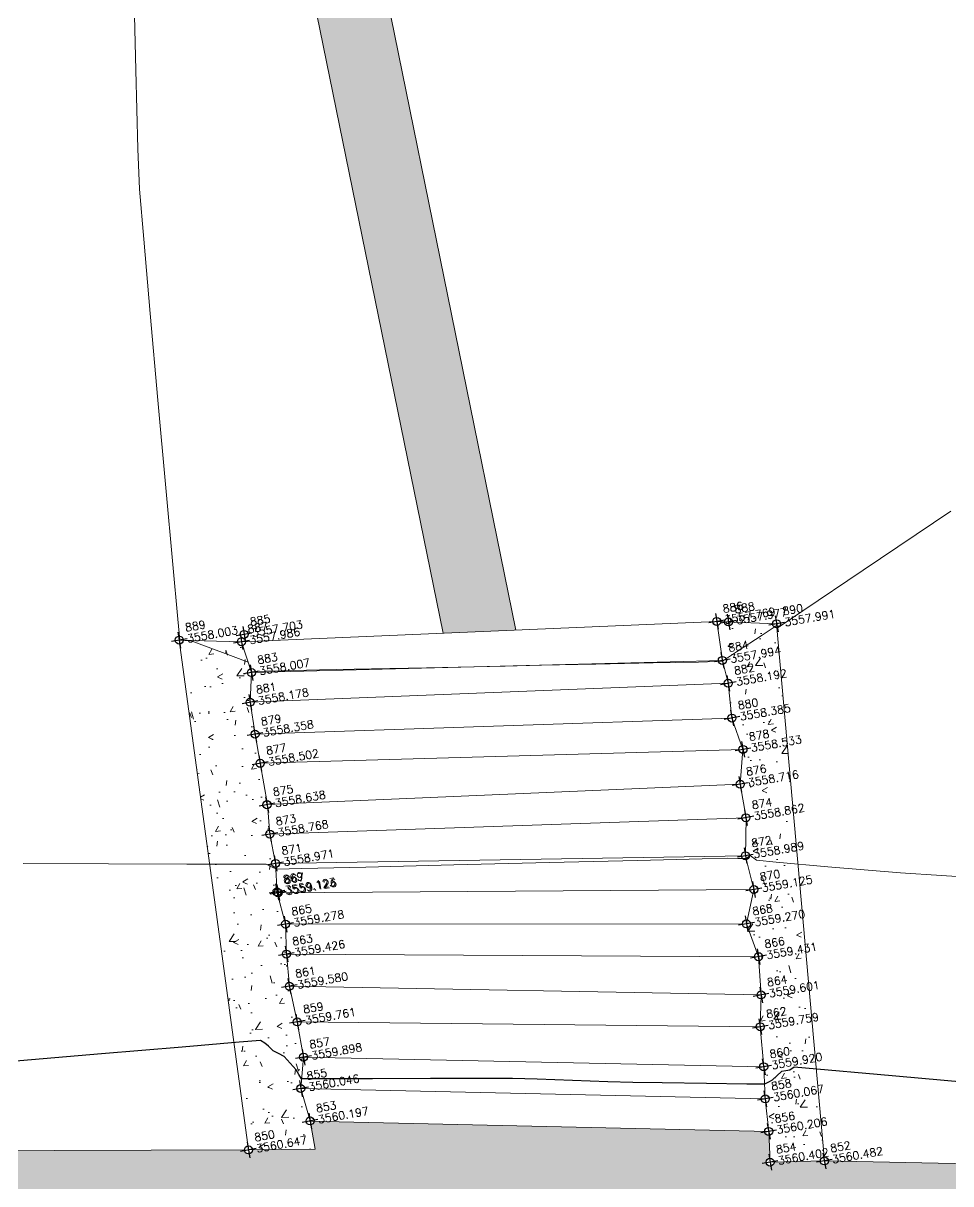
# Model space of a CAD drawing. Header units: millimetres. Extents: x 736950 to 740938, y 8500595 to 8502163.
# Drawn here: x 738274.55 to 738286.14, y 8501182.72 to 8501197.23 of the extents above; entities that cross this region are included whole.
import ezdxf

# ---------------------------------------------------------------- set-up
doc = ezdxf.new("R2010")
doc.units = ezdxf.units.MM
for name, color, linetype, lineweight in [('CAMINO ACTUAL', 1, 'Continuous', 13), ('CONT-MJR', 80, 'Continuous', 30), ('CONT-MNR', 96, 'Continuous', 15), ('pista', 251, 'Continuous', 5)]:
    doc.layers.add(name, color=color, linetype=linetype, lineweight=lineweight)
doc.styles.add('5mm', font='arial.ttf', dxfattribs={"height": 3})
pattern_1 = [(59.94991650582833, (1479841.21072825, -18.49207214638591), (0.7173147616177996, 0.06212513786334364), [0.07500000000000001, -0.8250000000000001]), (4.949916505828331, (1479841.21072825, -18.49207214638591), (-0.2666336227691331, 0.7169040729334506), [0.06, -0.66]), (110.4013165058283, (1479841.270504478, -18.48689504899085), (0.4506817424667108, 0.7790288530571421), [0.06374018999999999, -0.7011421119999998]), (56.13411650582835, (1479841.176170796, -18.29508031532168), (1.07978843215245, 0.02137619624183779), [0.1124999999999999, -1.237499999999998]), (106.5855165058283, (1479841.266153166, -18.29329902119935), (0.752289432321798, 1.120964142855684), [0.09561028799999993, -1.051712999999999]), (1.134116505828333, (1479841.176170796, -18.29508031532168), (0.7522885572049924, 1.12096473051034), [0.09000000000000001, -0.9900000000000001]), (30.94991650582834, (1479841.283306076, -18.32704954408109), (0.6574964912282043, -0.293425227292985), [0.07500000000000001, -0.8250000000000001]), (335.9499165058284, (1479841.283306076, -18.32704954408109), (0.1143589702920628, 0.7562849757157031), [0.06, -0.66]), (81.40131650582836, (1479841.338097435, -18.35150168277323), (0.7718558160208798, 0.4628591428967336), [0.06374019000000002, -0.701142112]), (47.44991650582834, (1479841.21072825, -18.49207214638591), (-0.04554285905854174, 0.3299879209740469), [0, -0.652, 0, -0.67, 0, -0.6625000000000001]), (17.44991650582834, (1479841.21072825, -18.49207214638591), (0.1909634295804004, 0.4339344980096552), [0, -0.3819999999999997, 0, -0.6369999999999993, 0, -0.2524999999999997]), (337.4499165058283, (1479840.991082356, -18.53060370869935), (0.5296904964497462, 0.07002209344786473), [0, -0.25, 0, -0.7799999999999999, 0, -1.035]), (327.4499165058284, (1479840.892586439, -18.5478824339807), (0.557117696670718, 0.1993664657265957), [0, -0.325, 0, -0.518, 0, -0.735])]

msp = doc.modelspace()

# ---------------------------------------------------------------- hatches: boundary and pattern name
at = {"layer": 'pista'}
h = msp.add_hatch(dxfattribs=at)
h.set_pattern_fill('HONEY', color=256, scale=3, angle=9.94991650582834, style=0)
h.set_pattern_definition([(9.94991650582834, (1479841.21072825, -18.49207214638591), (0.4979252195647159, 0.4170677100899267), [0.375, -0.75]), (129.9499165058283, (1479841.21072825, -18.49207214638591), (-0.6101538418184378, 0.222682034283025), [0.3749999999999999, -0.7499999999999998]), (69.94991650582834, (1479841.21072825, -18.49207214638591), (-0.112228622253722, 0.6397497443729518), [-0.75, 0.375])])
h.paths.add_polyline_path([(737744.7999806425, 8501250.923935566), (737743.4751223363, 8501250.754223157), (737756.465848178, 8501242.026572531), (737763.5739612179, 8501242.006896213), (737770.002546867, 8501243.455222024), (737769.8468594846, 8501244.342704736), (737763.4750639071, 8501242.907173423), (737756.7405500773, 8501242.925815564)])
h.paths.add_polyline_path([(737794.2809870465, 8501256.017245878), (737809.7820272583, 8501263.709828075), (737823.391616501, 8501273.483615467), (737837.0791595323, 8501280.557800073), (737851.5530432165, 8501285.77819753), (737870.8510758049, 8501293.050216693, -0.9976846880626209), (737871.0089264096, 8501292.63424804), (737865.2748787645, 8501289.581801567, 0.7845063948290762), (737866.1540430214, 8501286.121818589), (737883.2588851704, 8501291.348365877), (737897.4188924351, 8501296.516943583), (737903.2981396064, 8501301.44146652, -0.5512150924587264), (737904.1219025984, 8501301.177325813), (737906.855912117, 8501297.98174819, 0.5618964424650519), (737910.2738656431, 8501298.536066804), (737914.22079628, 8501308.558674501), (737925.6412323939, 8501300.72656757, 0.340189525830376), (737928.7023693406, 8501300.894137181), (737936.9171069289, 8501306.117412793, -0.358727273887905), (737938.1716059428, 8501305.962964654), (737943.1732157968, 8501301.051021611, 0.3417074120720416), (737946.0555081918, 8501300.709858142), (737955.8779356404, 8501307.072689936), (737971.8320576148, 8501314.464803053), (737988.5677626224, 8501323.411181662), (738023.1375471824, 8501336.282937778), (738044.4246208373, 8501357.728329657), (738061.4456776979, 8501362.208386911), (738078.9085143938, 8501363.070318012), (738112.0997810266, 8501372.051506756), (738118.6561313582, 8501373.365123207), (738128.3493353954, 8501376.976906104), (738155.2251721952, 8501366.826195797), (738176.6167526407, 8501363.543890122), (738193.8053773039, 8501353.328603027), (738204.7313956148, 8501340.877429372), (738207.705198212, 8501335.751671141), (738214.35685511, 8501331.742925933), (738229.9282901662, 8501313.374534177), (738233.5603594936, 8501308.186787868), (738234.53883727, 8501308.358438132), (738230.6417003467, 8501313.924784988), (738214.9478837823, 8501332.43754055), (738208.3676942562, 8501336.403214611), (738205.4657963786, 8501341.405035153), (738194.387784551, 8501354.029418997), (738176.9261677533, 8501364.406946706), (738155.4549153853, 8501367.70147717), (738128.3514754312, 8501377.93815071), (738118.4090486554, 8501374.233504975), (738111.8936108743, 8501372.928085677), (738078.7671659255, 8501363.964436961), (738061.3074614278, 8501363.102660457), (738043.958527311, 8501358.536303693), (738022.6381405202, 8501337.057350922), (737988.196920163, 8501324.233464561), (737971.4304040315, 8501315.270615296), (737955.4419368334, 8501307.862588815), (737945.5806043665, 8501301.47455489, -0.3391433520832071), (737943.8038299843, 8501301.693147572), (737938.8116631231, 8501306.59581691, 0.3560082385246841), (737936.4342009705, 8501306.876887502), (737928.158540546, 8501301.61487459, -0.3502196171718997), (737926.1502499409, 8501301.468794718), (737914.5128481541, 8501309.44969617, 0.4302069892023044), (737913.4330382891, 8501309.014522241), (737909.4507249827, 8501298.90206584, -0.5704007069138802), (737907.5397775185, 8501298.566836312), (737904.9064502402, 8501301.644734057, 0.4931454261128044), (737902.7202336333, 8501302.131411942), (737896.9620044216, 8501297.308254998), (737882.9728831241, 8501292.20205278), (737866.0373022418, 8501287.027224885, -0.7384715771871906), (737865.6977918843, 8501288.787355538), (737871.5108758068, 8501291.881875956, 0.9119586051647783), (737870.5337161538, 8501293.892406015), (737851.2416702455, 8501286.62264278), (737836.7183275839, 8501281.384406622), (737822.9200107896, 8501274.252970394), (737809.3164408724, 8501264.483505804), (737793.8201376351, 8501256.79327439), (737778.9884914039, 8501246.402265295), (737769.846859484, 8501244.34270474), (737770.0025468671, 8501243.455222024), (737779.3594973255, 8501245.563292695)])
h.paths.add_polyline_path([(738260.5182952256, 8501271.251537092), (738234.538837269, 8501308.358438132), (738233.56035949, 8501308.186787868), (738259.6897886079, 8501270.86568047), (738269.3749442189, 8501234.589470252), (738274.5057655985, 8501215.583008338), (738279.7983711922, 8501189.602392923), (738280.7089290785, 8501189.641305126), (738275.382018582, 8501215.790318219), (738270.2441657205, 8501234.822827347)])
h = msp.add_hatch(dxfattribs=at)
h.set_pattern_fill('AR-CONC', color=256, scale=0.1, angle=9.94991650582834, style=0)
h.set_pattern_definition(pattern_1)
h.paths.add_polyline_path([(738283.8833808982, 8501182.989899768), (738284.5609278411, 8501183.005201403), (738283.964870142, 8501189.71919427), (738283.2175646027, 8501189.748510325), (738283.2868165927, 8501189.261145819), (738283.3602701108, 8501188.97554193), (738283.4070415446, 8501188.541088903), (738283.5448615483, 8501188.149005178), (738283.5096050547, 8501187.713360853), (738283.5828668571, 8501187.295738166), (738283.5759088403, 8501186.814530043), (738283.6804355962, 8501186.398095507), (738283.5882417522, 8501185.968707228), (738283.7383821339, 8501185.558479406), (738283.7705687439, 8501185.079841733), (738283.760144005, 8501184.682057463), (738283.8031994364, 8501184.18197524), (738283.8227208112, 8501183.78132213), (738283.8656391605, 8501183.374620745)])
h = msp.add_hatch(dxfattribs=at)
h.set_pattern_fill('AR-CONC', color=256, scale=0.1, angle=9.94991650582834, style=0)
h.set_pattern_definition(pattern_1)
h.paths.add_polyline_path([(738277.6338102868, 8501187.090733483), (738277.603713183, 8501187.459073225), (738277.5131726537, 8501187.975191828), (738277.4492413636, 8501188.339626722), (738277.3874877677, 8501188.737947563), (738277.4045476817, 8501189.109483507), (738277.2801022729, 8501189.494776048), (738276.502954149, 8501189.514795858), (738277.3670453507, 8501183.142251438), (738278.1990941871, 8501183.150735116), (738278.136992478, 8501183.50474064), (738278.0200986621, 8501183.910648063), (738278.053920376, 8501184.302384058), (738277.9766844665, 8501184.742660806), (738277.878194288, 8501185.188346442), (738277.8412779567, 8501185.590985788), (738277.841435615, 8501185.59098492), (738277.8303211763, 8501185.96475237), (738277.7262143361, 8501186.355643358), (738277.7063123988, 8501186.723741053)])
h = msp.add_hatch(dxfattribs=at)
h.set_pattern_fill('AR-CONC', color=256, scale=0.1, angle=9.94991650582834, style=0)
h.set_pattern_definition(pattern_1)
h.paths.add_polyline_path([(738284.6109174069, 8501183.004179971, -0.9073771424439933), (738284.5116798828, 8501182.996562041, -0.03778766445812268), (738284.5109405869, 8501183.004072499), (738283.9333681524, 8501182.991028674, -0.9271765226165122), (738283.8341329398, 8501182.981260404, -0.4520928505703445), (738283.8810775533, 8501183.039846687), (738283.8679425054, 8501183.324673828, -0.3773223890139547), (738283.8163912022, 8501183.365981381, -0.04908626364817738), (738283.8156518487, 8501183.37574709), (738278.1869456196, 8501183.502576469, -0.3520052857541533), (738278.1456318415, 8501183.45549268), (738278.199094187, 8501183.150735116), (738277.4170427516, 8501183.14276122, -0.9214353480249982), (738277.3177973921, 8501183.133612076, -0.04261868429522234), (738277.3170456205, 8501183.142087081), (738265.2672022469, 8501183.102476913, -0.4419614307767507), (738265.2126830742, 8501183.052517228), (738264.5283384793, 8501175.512392357, -0.3387931184679318), (738264.573066995, 8501175.471236393, -0.486849289423172), (738264.5204300327, 8501175.412712015), (738263.9663195601, 8501167.256389134, -0.3451262395650665), (738264.0121785146, 8501167.215143483, -0.04425578873648772), (738264.0129302924, 8501167.206341675), (738283.8916427856, 8501167.141757363, -0.915239575133387), (738283.9908904801, 8501167.150234282, -0.04496924407020542), (738283.9916415926, 8501167.141290067), (738295.7992891411, 8501167.069297355, -0.4300424214539171), (738295.8522782363, 8501167.11890302), (738296.3239514121, 8501174.992234437, -0.6409474183817956), (738296.236077379, 8501175.015344504, -0.4321254672563369), (738296.2796926561, 8501175.073665585, -0.4697793551392366), (738296.3317547692, 8501175.13035607), (738296.7141564585, 8501182.706887847, -0.3500025761121859), (738296.6674288851, 8501182.74818492, -0.04856033147103091), (738296.6666872777, 8501182.757845715)])
h.paths.add_polyline_path([(738284.2121058892, 8501182.285098463, -0.04350558478775747), (738284.2128579292, 8501182.276446406), (738295.7057329573, 8501182.273528745, -0.9166164813304881), (738295.804980914, 8501182.282155417, -0.4765612545738888), (738295.7540117699, 8501182.223545687), (738295.2612373917, 8501167.917061849, -0.3544984908520335), (738295.3087641643, 8501167.875730846, -1), (738295.2102682475, 8501167.858452119, -0.04316440457768513), (738295.2095162367, 8501167.867036069), (738284.1152893563, 8501167.854740407, -0.9172433347064233), (738284.0160414288, 8501167.846045628, -0.04539249501870081), (738284.0152909028, 8501167.855074318), (738264.6757459088, 8501168.005667042, -0.9131570402632543), (738264.5764994661, 8501167.997417007, -0.4865015188276046), (738264.6290803201, 8501168.055945164), (738265.1166263304, 8501175.353828063, -0.3454409408108431), (738265.0707112678, 8501175.395077493, -0.5113582602255807), (738265.1272489687, 8501175.4531826), (738266.1254460074, 8501182.226612043, -0.3233129798814942), (738266.0834877916, 8501182.267438421, -1), (738266.1819837082, 8501182.284717148, -0.04281453786618431), (738266.1827355929, 8501182.276203044), (738278.1835035697, 8501182.306267085, -0.917886571851021), (738278.2827513712, 8501182.315031707, -0.04470652183772439), (738278.2835027758, 8501182.30613993), (738284.1128585679, 8501182.276711512, -0.9144132667023064)], flags=16)
h.paths.add_polyline_path([(738287.0671782555, 8501174.749070477, -1), (738286.9686823388, 8501174.73179175, -1)], flags=0)

# ---------------------------------------------------------------- linework, layer by layer
at = {"linetype": 'Continuous', "extrusion": (0.9849591664230046, 0.172787269436437, 0)}
for points, elevation in [([(8245758.927062786, 0), (8245758.727062792, 0)], 2196076.186162654), ([(8245758.896062789, 0), (8245758.696062789, 0)], 2196076.329162654), ([(8245758.769062788, 0), (8245758.569062789, 0)], 2196076.917162654), ([(8245759.788062786, 0), (8245759.588062788, 0)], 2196070.342162655), ([(8245759.857062788, 0), (8245759.657062788, 0)], 2196069.532162654), ([(8245759.703062788, 0), (8245759.503062787, 0)], 2196070.294162654), ([(8245758.435062787, 0), (8245758.235062787, 0)], 2196076.170162654), ([(8245759.302062788, 0), (8245759.102062787, 0)], 2196070.350162655), ([(8245758.141062788, 0), (8245757.941062788, 0)], 2196076.193162655), ([(8245758.939062787, 0), (8245758.739062788, 0)], 2196070.269162654), ([(8245757.705062785, 0), (8245757.505062788, 0)], 2196076.164162655), ([(8245758.536062789, 0), (8245758.336062788, 0)], 2196070.261162654), ([(8245757.295062786, 0), (8245757.095062787, 0)], 2196076.232162654), ([(8245758.166062788, 0), (8245757.966062789, 0)], 2196070.261162654), ([(8245756.872062789, 0), (8245756.672062788, 0)], 2196076.122162653), ([(8245757.642062787, 0), (8245757.442062787, 0)], 2196070.256162654), ([(8245756.448062786, 0), (8245756.248062789, 0)], 2196076.120162655), ([(8245757.274062785, 0), (8245757.074062787, 0)], 2196070.227162655), ([(8245755.981062788, 0), (8245755.781062788, 0)], 2196076.032162654), ([(8245756.900062786, 0), (8245756.700062787, 0)], 2196070.235162654), ([(8245756.547062786, 0), (8245756.347062789, 0)], 2196070.191162655), ([(8245756.534062786, 0), (8245756.334062784, 0)], 2196070.203162653), ([(8245755.547062787, 0), (8245755.347062787, 0)], 2196076.063162655), ([(8245756.131062789, 0), (8245755.931062788, 0)], 2196070.226162654), ([(8245755.140062787, 0), (8245754.940062786, 0)], 2196075.898162655), ([(8245755.761062786, 0), (8245755.561062787, 0)], 2196070.172162655), ([(8245754.710062788, 0), (8245754.510062789, 0)], 2196075.975162654), ([(8245755.358062786, 0), (8245755.158062789, 0)], 2196070.139162654), ([(8245754.23306279, 0), (8245754.033062789, 0)], 2196075.924162654), ([(8245754.902062787, 0), (8245754.702062787, 0)], 2196070.159162654), ([(8245753.843062786, 0), (8245753.643062787, 0)], 2196075.845162655), ([(8245754.455062786, 0), (8245754.255062788, 0)], 2196070.160162654), ([(8245753.343062786, 0), (8245753.143062787, 0)], 2196075.801162655), ([(8245754.075062787, 0), (8245753.875062789, 0)], 2196070.058162655), ([(8245752.945062786, 0), (8245752.745062786, 0)], 2196075.751162655), ([(8245753.655062787, 0), (8245753.455062788, 0)], 2196070.103162654), ([(8245752.537062787, 0), (8245752.337062787, 0)], 2196075.723162654), ([(8245753.431062788, 0), (8245753.231062788, 0)], 2196069.282162654), ([(8245752.155062788, 0), (8245751.955062788, 0)], 2196075.674162654), ([(8245752.053062788, 0), (8245751.853062788, 0)], 2196076.344162655)]:
    msp.add_lwpolyline(points, dxfattribs=dict(at, elevation=elevation))
at = {"linetype": 'Continuous', "extrusion": (-0.172787269436437, 0.9849591664230046, 0)}
for points, elevation in [([(-2196076.286162655, 0), (-2196076.086162655, 0)], 8245758.827062787), ([(-2196076.429162655, 0), (-2196076.229162653, 0)], 8245758.796062788), ([(-2196077.017162655, 0), (-2196076.817162655, 0)], 8245758.669062788), ([(-2196069.632162654, 0), (-2196069.432162655, 0)], 8245759.757062786), ([(-2196070.394162655, 0), (-2196070.194162654, 0)], 8245759.603062789), ([(-2196070.442162654, 0), (-2196070.242162654, 0)], 8245759.688062785), ([(-2196076.270162656, 0), (-2196076.070162655, 0)], 8245758.335062787), ([(-2196070.450162655, 0), (-2196070.250162654, 0)], 8245759.202062788), ([(-2196076.293162655, 0), (-2196076.093162655, 0)], 8245758.041062786), ([(-2196070.369162655, 0), (-2196070.169162655, 0)], 8245758.839062789), ([(-2196076.264162655, 0), (-2196076.064162654, 0)], 8245757.605062787), ([(-2196070.361162655, 0), (-2196070.161162655, 0)], 8245758.436062786), ([(-2196076.332162654, 0), (-2196076.132162654, 0)], 8245757.195062786), ([(-2196070.361162655, 0), (-2196070.161162654, 0)], 8245758.066062788), ([(-2196076.222162654, 0), (-2196076.022162654, 0)], 8245756.772062788), ([(-2196070.356162654, 0), (-2196070.156162654, 0)], 8245757.542062788), ([(-2196076.220162655, 0), (-2196076.020162654, 0)], 8245756.348062787), ([(-2196070.327162654, 0), (-2196070.127162654, 0)], 8245757.174062788), ([(-2196070.335162654, 0), (-2196070.135162655, 0)], 8245756.800062788), ([(-2196076.132162655, 0), (-2196075.932162654, 0)], 8245755.881062785), ([(-2196070.291162655, 0), (-2196070.091162655, 0)], 8245756.447062788), ([(-2196070.303162654, 0), (-2196070.103162655, 0)], 8245756.434062786), ([(-2196076.163162654, 0), (-2196075.963162654, 0)], 8245755.447062786), ([(-2196070.326162655, 0), (-2196070.126162655, 0)], 8245756.031062788), ([(-2196075.998162655, 0), (-2196075.798162654, 0)], 8245755.040062787), ([(-2196070.272162655, 0), (-2196070.072162655, 0)], 8245755.661062786), ([(-2196076.075162655, 0), (-2196075.875162655, 0)], 8245754.610062787), ([(-2196070.239162655, 0), (-2196070.039162654, 0)], 8245755.258062787), ([(-2196076.024162655, 0), (-2196075.824162655, 0)], 8245754.133062787), ([(-2196070.259162656, 0), (-2196070.059162655, 0)], 8245754.802062787), ([(-2196075.945162655, 0), (-2196075.745162654, 0)], 8245753.74306279), ([(-2196070.260162655, 0), (-2196070.060162654, 0)], 8245754.355062785), ([(-2196075.901162654, 0), (-2196075.701162654, 0)], 8245753.243062786), ([(-2196070.158162654, 0), (-2196069.958162655, 0)], 8245753.975062788), ([(-2196075.851162654, 0), (-2196075.651162655, 0)], 8245752.845062787), ([(-2196070.203162654, 0), (-2196070.003162654, 0)], 8245753.555062788), ([(-2196075.823162654, 0), (-2196075.623162654, 0)], 8245752.437062786), ([(-2196069.382162655, 0), (-2196069.182162655, 0)], 8245753.331062788), ([(-2196075.774162655, 0), (-2196075.574162656, 0)], 8245752.055062789), ([(-2196076.444162654, 0), (-2196076.244162655, 0)], 8245751.953062789)]:
    msp.add_lwpolyline(points, dxfattribs=dict(at, elevation=elevation))
at = {"linetype": 'Continuous'}
for centre in [(738283.2175646027, 8501189.748510325), (738283.3637701689, 8501189.74268517), (738283.964870142, 8501189.71919427), (738276.5029541489, 8501189.514795858), (738277.2801022731, 8501189.494776048), (738277.3126933953, 8501189.586791364), (738283.2868165927, 8501189.261145819), (738277.4045476814, 8501189.109483508), (738283.3602701108, 8501188.97554193), (738277.3874877677, 8501188.737947563), (738283.4070415446, 8501188.541088903), (738277.4492413641, 8501188.339626718), (738283.5448615483, 8501188.149005178), (738277.5131726537, 8501187.975191828), (738283.5096050547, 8501187.713360853), (738277.5987883871, 8501187.45820929), (738283.5808969388, 8501187.295392592), (738277.6338102865, 8501187.090733483), (738277.7063123987, 8501186.723741055), (738283.5749121871, 8501186.82021138), (738283.6804355962, 8501186.398095507), (738277.7239681014, 8501186.368447827), (738277.738033846, 8501186.357716806), (738277.8303211763, 8501185.96475237), (738283.5882417522, 8501185.968707228), (738277.8410646712, 8501185.590986965), (738283.7383821339, 8501185.558479406), (738277.878194288, 8501185.188346442), (738283.7705687439, 8501185.079841733), (738277.9766844662, 8501184.742660807), (738283.760144005, 8501184.682057463), (738278.054905335, 8501184.302556846), (738283.8031994364, 8501184.18197524), (738278.0200986622, 8501183.910648063), (738283.8227208112, 8501183.78132213), (738278.1369924779, 8501183.50474064), (738283.8656391605, 8501183.374620745), (738277.3670453505, 8501183.14225144), (738283.8833808982, 8501182.989899768), (738284.5609278411, 8501183.005201403)]:
    msp.add_circle(centre, 0.05, dxfattribs=at)
at = {"layer": 'CAMINO ACTUAL'}
for points in [[(737988.1969201654, 8501324.23346456), (738022.638140521, 8501337.057350922), (738043.9585273108, 8501358.536303693), (738061.3074614247, 8501363.102660459), (738078.7671659256, 8501363.964436961), (738111.8936108851, 8501372.92808568), (738118.4090486645, 8501374.233504977), (738128.3514754305, 8501377.93815071), (738155.454915393, 8501367.70147717), (738176.9261677564, 8501364.406946704), (738194.3877845515, 8501354.029418996), (738205.4657963796, 8501341.405035151), (738208.3676942562, 8501336.40321461), (738214.9478837845, 8501332.437540548), (738230.6417003514, 8501313.924784983), (738260.5182952263, 8501271.25153709), (738270.2441656903, 8501234.822827455), (738275.3820185816, 8501215.79031822), (738280.7089290787, 8501189.641305126)], [(737988.5677626258, 8501323.411181664), (738023.1375471818, 8501336.282937778), (738044.4246208366, 8501357.728329655), (738061.4456777014, 8501362.208386911), (738078.9085143864, 8501363.070318013), (738112.0997810143, 8501372.051506754), (738118.6561313678, 8501373.365123209), (738128.349335396, 8501376.976906104), (738155.2251721928, 8501366.826195799), (738176.6167526424, 8501363.54389012), (738193.8053773035, 8501353.328603027), (738204.7313956139, 8501340.877429372), (738207.7051982115, 8501335.751671143), (738214.356855111, 8501331.742925936), (738229.9282901693, 8501313.374534167), (738259.6897886079, 8501270.86568047), (738269.3749442361, 8501234.589470183), (738274.5057655985, 8501215.583008338), (738279.7983711922, 8501189.602392923)]]:
    msp.add_lwpolyline(points, dxfattribs=at)
at = {"layer": 'CONT-MJR', "elevation": 3560}
for points in [[(738276.5405012137, 8501184.428939488), (738275.5322691607, 8501184.342728933)], [(738277.5185735764, 8501184.511903035), (738277.2493268786, 8501184.48947206)], [(738277.6182251177, 8501184.43982053), (738277.5701098714, 8501184.475957839)], [(738275.5322691607, 8501184.342728933), (738274.3648032993, 8501184.243264003)], [(738277.7420457584, 8501184.349020483), (738277.6769922647, 8501184.382948203)], [(738277.8122332756, 8501184.310947653), (738277.7420457584, 8501184.349020483)], [(738277.9612314693, 8501184.144544613), (738277.8882885954, 8501184.227671286)], [(738277.9977424828, 8501184.08596463), (738277.9612314693, 8501184.144544613)], [(738284.0788205881, 8501184.132268274), (738284.0270719614, 8501184.12310542)], [(738284.1836994655, 8501184.176162368), (738284.1285179921, 8501184.140248643)], [(738284.4690531989, 8501184.150978096), (738284.1836994655, 8501184.176162368)], [(738285.221766803, 8501184.084125923), (738284.4690531989, 8501184.150978096)], [(738278.03091695, 8501184.032457523), (738277.9977424828, 8501184.08596463)], [(738278.0829083095, 8501184.030392094), (738278.03091695, 8501184.032457523)], [(738278.3265257579, 8501184.03117321), (738278.0829083095, 8501184.030392094)], [(738278.9160501728, 8501184.032910185), (738278.3265257579, 8501184.03117321)], [(738279.6420877036, 8501184.034643833), (738278.9160501728, 8501184.032910185)], [(738280.2952445003, 8501184.035414964), (738279.6420877036, 8501184.034643833)], [(738281.4164427284, 8501184.011080574), (738280.975575896, 8501184.025927117)], [(738282.53571253, 8501183.980114138), (738282.1667495688, 8501183.986383995)], [(738283.8627664599, 8501183.988360614), (738283.813823315, 8501183.963932704)], [(738283.9110611447, 8501184.01446293), (738283.8627664599, 8501183.988360614)], [(738283.969192285, 8501184.069258815), (738283.9110611447, 8501184.01446293)], [(738284.0270719614, 8501184.12310542), (738283.969192285, 8501184.069258815)], [(738283.0879824074, 8501183.972345138), (738282.53571253, 8501183.980114138)]]:
    msp.add_lwpolyline(points, dxfattribs=at)
at = {"layer": 'CONT-MJR', "extrusion": (0.0850886841354296, -0.9963733817360343, 0), "elevation": -8407534.89886485}
msp.add_lwpolyline([(1458954.401372301, 3560), (1458953.689966639, 3560)], dxfattribs=at)
at = {"layer": 'CONT-MJR', "extrusion": (0.5720707100228395, 0.820204305483679, 0), "elevation": 7395055.082618329}
msp.add_lwpolyline([(4257740.197550199, 3560.000000000004), (4257740.260383683, 3560.000000000004)], dxfattribs=at)
at = {"layer": 'CONT-MJR', "extrusion": (0.6954270819370988, 0.7185966697031456, 0), "elevation": 6622341.076688997}
msp.add_lwpolyline([(5381429.968440091, 3560), (5381430.050220522, 3560)], dxfattribs=at)
at = {"layer": 'CONT-MJR', "extrusion": (0.7383955236995592, 0.6743678896421847, 0), "elevation": 6278066.75503278}
msp.add_lwpolyline([(5779365.478363106, 3560.000000000003), (5779365.59114327, 3560.000000000003)], dxfattribs=at)
at = {"layer": 'CONT-MJR', "extrusion": (0.1585480744036735, -0.9873512587235038, 0), "elevation": -8276601.334575473}
msp.add_lwpolyline([(2076792.139175296, 3560.000000000013), (2076792.08884123, 3560.000000000013)], dxfattribs=at)
at = {"layer": 'CONT-MJR', "extrusion": (-0.003102244810646305, -0.9999951880269901, 0), "elevation": -8503433.454161571}
msp.add_lwpolyline([(711904.3594854276, 3560.00000000001), (711903.9886014313, 3560.00000000001)], dxfattribs=at)
at = {"layer": 'CONT-MJR', "extrusion": (-0.02693252696983781, -0.9996372537030715, 0), "elevation": -8517984.025188224}
msp.add_lwpolyline([(509054.7988320772, 3560.000000000003), (509054.4892706006, 3560.000000000003)], dxfattribs=at)
at = {"layer": 'CONT-MJR', "extrusion": (-0.03451324159267195, -0.9994042406127593, 0), "elevation": -8521599.83579239}
msp.add_lwpolyline([(444438.6018876185, 3560.00000000001), (444438.1607602743, 3560.00000000001)], dxfattribs=at)
at = {"layer": 'CONT-MJR', "extrusion": (-0.03059507170822776, -0.9995318612166241, 0), "elevation": -8519792.04828798}
msp.add_lwpolyline([(477842.214565983, 3560.000000000013), (477841.9049787512, 3560.000000000013)], dxfattribs=at)
at = {"layer": 'CONT-MJR', "extrusion": (0.08853159017570388, 0.9960733695571633, 0), "elevation": 8533164.640587278}
msp.add_lwpolyline([(17236.02515920007, 3560.000000000003), (17237.09680453595, 3560.000000000003)], dxfattribs=at)
at = {"layer": 'CONT-MJR', "extrusion": (-0.01263728600105801, -0.999920146312958, 0), "elevation": -8509835.01599331}
msp.add_lwpolyline([(630792.743611714, 3560.000000000004), (630792.2401496157, 3560.000000000004)], dxfattribs=at)
at = {"layer": 'CONT-MJR', "extrusion": (-0.009216625009133367, -0.9999575260097008, 0), "elevation": -8507627.369789816}
msp.add_lwpolyline([(659900.231234543, 3560.000000000009), (659900.0088060832, 3560.000000000009)], dxfattribs=at)
at = {"layer": 'CONT-MNR', "extrusion": (0.9997162802676552, 0.02381929822230403, 0), "elevation": 940559.0348827871}
msp.add_lwpolyline([(8481199.464675322, 3558.000000000003), (8481200.840178946, 3558.000000000003)], dxfattribs=at)
at = {"layer": 'CONT-MNR'}
for points, elevation in [([(738275.9858092631, 8501195.654291287), (738275.9603932082, 8501196.637180796)], 3558), ([(738276.2366472523, 8501192.514777334), (738276.140066783, 8501193.597753579)], 3558), ([(738283.9578958218, 8501189.693120992), (738283.7844535336, 8501189.57891322)], 3558), ([(738276.8302172716, 8501189.44081445), (738276.6400974784, 8501189.511262963)], 3558), ([(738283.7844535336, 8501189.57891322), (738283.4632448853, 8501189.367028957)], 3558), ([(738283.4632448853, 8501189.367028957), (738283.2890424607, 8501189.25249114)], 3558), ([(738277.3826516878, 8501189.17858247), (738277.3630659378, 8501189.237914171)], 3558), ([(738281.7058555296, 8501189.214630146), (738281.0274210956, 8501189.200595994)], 3558), ([(738282.9874696358, 8501189.24113988), (738282.421209289, 8501189.229421122)], 3558), ([(738283.2186238341, 8501189.245957362), (738282.9874696358, 8501189.24113988)], 3558), ([(738283.2890424607, 8501189.25249114), (738283.2186238341, 8501189.245957362)], 3558), ([(738277.4024326185, 8501189.120474134), (738277.3826516878, 8501189.17858247)], 3558), ([(738277.484995589, 8501189.122792535), (738277.4024326185, 8501189.120474134)], 3558), ([(738277.7703872494, 8501189.132438444), (738277.5755185232, 8501189.128278388)], 3558), ([(738278.9034487845, 8501189.156236868), (738278.2550180603, 8501189.142635329)], 3558), ([(738279.5897172511, 8501189.170610892), (738278.9034487845, 8501189.156236868)], 3558), ([(738280.5719187242, 8501189.191147713), (738280.187861288, 8501189.183125233)], 3558), ([(738281.0274210956, 8501189.200595994), (738280.5719187242, 8501189.191147713)], 3558), ([(738283.0358098506, 8501186.779948343), (738282.2282345688, 8501186.760275349)], 3559), ([(738283.3562597351, 8501186.787650628), (738283.0358098506, 8501186.779948343)], 3559), ([(738283.4794679312, 8501186.786709106), (738283.3562597351, 8501186.787650628)], 3559), ([(738283.5834471763, 8501186.786069626), (738283.4794679312, 8501186.786709106)], 3559), ([(738283.711788608, 8501186.764177794), (738283.6331263523, 8501186.82456747)], 3559), ([(738277.3105127339, 8501186.715109808), (738276.5962907353, 8501186.716772502)], 3559), ([(738278.0321362608, 8501186.65884502), (738277.7180265868, 8501186.65204503)], 3559), ([(738278.8354847356, 8501186.677916486), (738278.0321362608, 8501186.65884502)], 3559), ([(738279.9327991717, 8501186.704410983), (738278.8354847356, 8501186.677916486)], 3559), ([(738285.5114161937, 8501186.608105864), (738284.6054040722, 8501186.681211576)], 3559), ([(738286.538688851, 8501186.54015054), (738285.5114161937, 8501186.608105864)], 3559)]:
    msp.add_lwpolyline(points, dxfattribs=dict(at, elevation=elevation))
at = {"layer": 'CONT-MNR', "extrusion": (0.9991882454521256, 0.04028461431244953, 0), "elevation": 1080144.075047993}
msp.add_lwpolyline([(8464553.104727212, 3558), (8464553.606712077, 3558)], dxfattribs=at)
at = {"layer": 'CONT-MNR', "extrusion": (0.9964855643225444, 0.08376467093459099, 0), "elevation": 1447781.197013945}
msp.add_lwpolyline([(8409476.172735421, 3558), (8409476.802464081, 3558)], dxfattribs=at)
at = {"layer": 'CONT-MNR', "extrusion": (0.996181132563408, 0.0873106587117861, 0), "elevation": 1477701.574212555}
msp.add_lwpolyline([(8404269.29025054, 3558.00000000001), (8404270.221250731, 3558.00000000001)], dxfattribs=at)
at = {"layer": 'CONT-MNR', "extrusion": (0.9959612770307331, 0.08978382179051683, 0), "elevation": 1498564.097206285}
msp.add_lwpolyline([(8400572.19269192, 3558.000000000003), (8400573.291238435, 3558.000000000003)], dxfattribs=at)
at = {"layer": 'CONT-MNR', "extrusion": (0.9958847580999176, 0.09062863004740088, 0), "elevation": 1505689.481795995}
msp.add_lwpolyline([(8399297.023853963, 3558.000000000003), (8399297.988669854, 3558.000000000003)], dxfattribs=at)
at = {"layer": 'CONT-MNR', "extrusion": (0.5590744545476438, -0.8291174550522106, 0), "elevation": -6635729.031502467}
msp.add_lwpolyline([(5364924.718533311, 3558.000000000004), (5364923.399591511, 3558.000000000004)], dxfattribs=at)
at = {"layer": 'CONT-MNR', "extrusion": (0.9957743971647189, 0.09183327257176833, 0), "elevation": 1515848.900455198}
msp.add_lwpolyline([(8397468.779268656, 3558.00000000001), (8397469.465350967, 3558.00000000001)], dxfattribs=at)
at = {"layer": 'CONT-MNR', "extrusion": (0.559017414249209, -0.829155914509526, 0), "elevation": -6636098.094670814}
msp.add_lwpolyline([(5364466.883196842, 3558), (5364465.972259591, 3558)], dxfattribs=at)
at = {"layer": 'CONT-MNR', "extrusion": (-0.5587910910821893, 0.8293084568043284, 0), "elevation": 6637561.976522842}
msp.add_lwpolyline([(-5362654.575622306, 3558.000000000013), (-5362654.235509542, 3558.000000000013)], dxfattribs=at)
at = {"layer": 'CONT-MNR', "extrusion": (0.9953289929624501, 0.09654116100583728, 0), "elevation": 1555542.722031283}
msp.add_lwpolyline([(8390206.327941041, 3558.00000000001), (8390206.590289569, 3558.00000000001)], dxfattribs=at)
at = {"layer": 'CONT-MNR', "extrusion": (-0.04014486573747936, -0.9991938699546349, 0), "elevation": -8523974.939053882}
msp.add_lwpolyline([(396409.7377606891, 3558), (396409.686176165, 3558)], dxfattribs=at)
at = {"layer": 'CONT-MNR', "extrusion": (-0.05059533926474613, -0.9987192356436745, 0), "elevation": -8527654.845545823}
msp.add_lwpolyline([(307210.4483129357, 3558.000000000013), (307210.3851196219, 3558.000000000013)], dxfattribs=at)
at = {"layer": 'CONT-MNR', "extrusion": (-0.01600741299499672, -0.9998718731563597, 0), "elevation": -8511918.179766297}
msp.add_lwpolyline([(602099.9955863294, 3558.000000000004), (602099.9296442943, 3558.000000000004)], dxfattribs=at)
at = {"layer": 'CONT-MNR', "extrusion": (-0.3526802654766523, -0.9357438914271993, 0), "elevation": -8215311.757583819}
msp.add_lwpolyline([(-2307363.34605684, 3558), (-2307363.714795705, 3558)], dxfattribs=at)
at = {"layer": 'CONT-MNR', "extrusion": (-0.3616641434223115, -0.9323084507621958, 0), "elevation": -8192739.018157339}
msp.add_lwpolyline([(-2386273.0992084, 3558), (-2386273.300647658, 3558)], dxfattribs=at)
at = {"layer": 'CONT-MNR', "extrusion": (0.02067203283340832, -0.9997863106977083, 0), "elevation": -8484110.81777447}
msp.add_lwpolyline([(913861.5210274174, 3558.000000000002), (913860.8055207621, 3558.000000000002)], dxfattribs=at)
at = {"layer": 'CONT-MNR', "extrusion": (0.0604908320183019, -0.9981687528878741, 0), "elevation": -8440962.325434031}
msp.add_lwpolyline([(1251169.610354911, 3558.00000000001), (1251169.519665903, 3558.00000000001)], dxfattribs=at)
at = {"layer": 'CONT-MNR', "extrusion": (-0.02103586455386408, 0.999778721719197, 0), "elevation": 8483777.692741442}
msp.add_lwpolyline([(-916944.7534262924, 3558.00000000001), (-916944.2686882197, 3558.00000000001)], dxfattribs=at)
at = {"layer": 'CONT-MNR', "extrusion": (0.02091737284300527, -0.9997812078216648, 0), "elevation": -8483886.307473332}
msp.add_lwpolyline([(915941.2016831185, 3558.000000000013), (915940.6034081841, 3558.000000000013)], dxfattribs=at)
at = {"layer": 'CONT-MNR', "extrusion": (0.02436477142933738, -0.9997031348921519, 0), "elevation": -8480674.976809641}
msp.add_lwpolyline([(945192.5302934794, 3559), (945191.430539161, 3559)], dxfattribs=at)
at = {"layer": 'CONT-MNR', "extrusion": (-0.6125367156099709, 0.790442137053529, 0), "elevation": 6267470.449278611}
msp.add_lwpolyline([(-5790859.549027359, 3559.000000000013), (-5790859.486177502, 3559.000000000013)], dxfattribs=at)
at = {"layer": 'CONT-MNR', "extrusion": (-0.09803924694870564, -0.9951825491123378, 0), "elevation": -8532613.493592786}
msp.add_lwpolyline([(-98722.63354552758, 3559.000000000004), (-98722.88226438942, 3559.000000000004)], dxfattribs=at)
at = {"layer": 'CONT-MNR', "extrusion": (-0.09030048771432951, -0.9959145655720447, 0), "elevation": -8533123.10040566}
msp.add_lwpolyline([(-32392.91140444239, 3559.00000000001), (-32393.56014964182, 3559.00000000001)], dxfattribs=at)
at = {"layer": 'CONT-MNR', "extrusion": (-0.003980213507220721, -0.9999920789188469, 0), "elevation": -8504057.875478633}
msp.add_lwpolyline([(704433.2336549324, 3559.00000000001), (704432.1674912549, 3559.00000000001)], dxfattribs=at)
at = {"layer": 'CONT-MNR', "extrusion": (-0.002767076839731986, -0.9999961716355534, 0), "elevation": -8503197.03920244}
msp.add_lwpolyline([(714750.3330246445, 3559.00000000001), (714749.3565344578, 3559.00000000001)], dxfattribs=at)
at = {"layer": 'CONT-MNR', "extrusion": (-0.004029051477102363, -0.9999918833391573, 0), "elevation": -8504092.271148914}
msp.add_lwpolyline([(704019.8786387106, 3559.000000000002), (704019.599274561, 3559.000000000002)], dxfattribs=at)
at = {"layer": 'CONT-MNR', "extrusion": (-0.4358829284266126, -0.900003373719366, 0), "elevation": -7972899.32107036}
msp.add_lwpolyline([(-3041069.767168441, 3559.000000000012), (-3041069.838364305, 3559.000000000012)], dxfattribs=at)
at = {"layer": 'CONT-MNR', "extrusion": (-0.4344431421090465, -0.9006992596168929, 0), "elevation": -7977752.214930543}
msp.add_lwpolyline([(-3028316.046751733, 3559.00000000001), (-3028316.117891411, 3559.00000000001)], dxfattribs=at)
at = {"layer": 'CONT-MNR', "extrusion": (0.02429794017647816, -0.999704761468695, 0), "elevation": -8480738.144893374}
msp.add_lwpolyline([(944624.4864497391, 3559.00000000001), (944623.2900889704, 3559.00000000001)], dxfattribs=at)
at = {"layer": 'pista'}
for p, q in [((738277.2801022731, 8501189.494776048), (738283.2175646027, 8501189.748510325)), ((738283.2875030806, 8501189.261266246), (738277.4045476814, 8501189.109483508)), ((738277.3874877677, 8501188.737947563), (738283.3602701108, 8501188.97554193)), ((738283.4070415446, 8501188.541088903), (738277.4492413641, 8501188.339626718)), ((738277.5131726537, 8501187.975191828), (738283.5448615483, 8501188.149005178)), ((738277.603713183, 8501187.459073225), (738283.5096050547, 8501187.713360853)), ((738283.5808969388, 8501187.295392592), (738277.6338102865, 8501187.090733483)), ((738277.7063123987, 8501186.723741055), (738283.5759937328, 8501186.820401112)), ((738283.6804355962, 8501186.398095507), (738277.726214336, 8501186.355643358)), ((738277.8303211763, 8501185.96475237), (738283.5882417522, 8501185.968707228)), ((738283.7383821339, 8501185.558479406), (738277.8410646712, 8501185.590986965)), ((738277.878194288, 8501185.188346442), (738283.7705687439, 8501185.079841733)), ((738277.9766844662, 8501184.742660807), (738283.760144005, 8501184.682057463)), ((738283.8031994364, 8501184.18197524), (738278.054905335, 8501184.302556846)), ((738278.0200986622, 8501183.910648063), (738283.8227208112, 8501183.78132213)), ((738283.8656391605, 8501183.374620745), (738278.131745939, 8501183.503820261))]:
    msp.add_line(p, q, dxfattribs=at)
for points in [[(738283.8833808982, 8501182.989899768), (738284.5609278411, 8501183.005201403), (738283.964870142, 8501189.71919427), (738283.2175646027, 8501189.748510325), (738283.2868165927, 8501189.261145819), (738283.3602701108, 8501188.97554193), (738283.4070415446, 8501188.541088903), (738283.5448615483, 8501188.149005178), (738283.5096050547, 8501187.713360853), (738283.5828668571, 8501187.295738166), (738283.5759088403, 8501186.814530043), (738283.6804355962, 8501186.398095507), (738283.5882417522, 8501185.968707228), (738283.7383821339, 8501185.558479406), (738283.7705687439, 8501185.079841733), (738283.760144005, 8501184.682057463), (738283.8031994364, 8501184.18197524), (738283.8227208112, 8501183.78132213), (738283.8656391605, 8501183.374620745)], [(738276.5029541489, 8501189.514795858), (738277.2801022731, 8501189.494776048), (738277.4045476814, 8501189.109483508), (738277.3874877677, 8501188.737947563), (738277.4492413641, 8501188.339626718), (738277.5131726537, 8501187.975191828), (738277.603713183, 8501187.459073225), (738277.6338102865, 8501187.090733483), (738277.7063123987, 8501186.723741055), (738277.726214336, 8501186.355643358), (738277.8303211763, 8501185.96475237), (738277.8415112541, 8501185.588441256), (738277.878194288, 8501185.188346442), (738277.9766844662, 8501184.742660807), (738278.0539203759, 8501184.30238406), (738278.0200986622, 8501183.910648063), (738278.1369924779, 8501183.50474064), (738278.1990941871, 8501183.150735116), (738277.3670453505, 8501183.14225144), (738276.5029541489, 8501189.514795858)]]:
    msp.add_lwpolyline(points, close=True, dxfattribs=at)
msp.add_lwpolyline([(738277.3670453505, 8501183.14225144), (738265.217202517, 8501183.102312556), (738264.5238190367, 8501175.46259703), (738263.9629305563, 8501167.20650412), (738283.9416425218, 8501167.141594918), (738295.8492882119, 8501167.068992503), (738296.3292343842, 8501175.080419634), (738296.7166768435, 8501182.756824283), (738284.5609278411, 8501183.005201403)], dxfattribs=at)

# ---------------------------------------------------------------- texts
at = {"color": 2, "char_height": 0.1, "attachment_point": 1, "rotation": 9.94991650582834, "style": '5mm'}
for s, insert, width in [('\\Ftxt.shx;\\W1.0000000000;\\T1.0000000000;\\o\\l886', (738283.2832309383, 8501189.952931292), 0.4), ('\\Ftxt.shx;\\W1.0000000000;\\T1.0000000000;\\o\\l888', (738283.4294365044, 8501189.94710614), 0.4), ('\\Ftxt.shx;\\W1.0000000000;\\T1.0000000000;\\o\\l890', (738284.0305364776, 8501189.92361524), 0.3833333333333333), ('\\Ftxt.shx;\\W1.0000000000;\\T1.0000000000;\\o\\l885', (738277.3783597308, 8501189.791212333), 0.4), ('\\Ftxt.shx;\\W1.0000000000;\\T1.0000000000;\\o\\l889', (738276.5686204844, 8501189.719216827), 0.4), ('\\Ftxt.shx;\\W1.0000000000;\\T1.0000000000;\\o\\l887', (738277.3457686085, 8501189.699197015), 0.4), ('\\Ftxt.shx;\\W1.0000000000;\\T1.0000000000;\\o\\l884', (738283.3524829282, 8501189.465566786), 0.4), ('\\Ftxt.shx;\\W1.0000000000;\\T1.0000000000;\\o\\l883', (738277.470214017, 8501189.313904475), 0.4), ('\\Ftxt.shx;\\W1.0000000000;\\T1.0000000000;\\o\\l882', (738283.4259364463, 8501189.1799629), 0.4), ('\\Ftxt.shx;\\W1.0000000000;\\T1.0000000000;\\o\\l881', (738277.4531541032, 8501188.94236853), 0.3666666666666667), ('\\Ftxt.shx;\\W1.0000000000;\\T1.0000000000;\\o\\l880', (738283.4727078801, 8501188.74550987), 0.3833333333333333), ('\\Ftxt.shx;\\W1.0000000000;\\T1.0000000000;\\o\\l879', (738277.5149076997, 8501188.544047687), 0.4), ('\\Ftxt.shx;\\W1.0000000000;\\T1.0000000000;\\o\\l878', (738283.6105278839, 8501188.353426147), 0.4), ('\\Ftxt.shx;\\W1.0000000000;\\T1.0000000000;\\o\\l877', (738277.5788389893, 8501188.179612797), 0.4), ('\\Ftxt.shx;\\W1.0000000000;\\T1.0000000000;\\o\\l876', (738283.5752713903, 8501187.91778182), 0.4), ('\\Ftxt.shx;\\W1.0000000000;\\T1.0000000000;\\o\\l875', (738277.6644547227, 8501187.662630256), 0.4), ('\\Ftxt.shx;\\W1.0000000000;\\T1.0000000000;\\o\\l874', (738283.6465632743, 8501187.49981356), 0.4), ('\\Ftxt.shx;\\W1.0000000000;\\T1.0000000000;\\o\\l873', (738277.699476622, 8501187.295154452), 0.4), ('\\Ftxt.shx;\\W1.0000000000;\\T1.0000000000;\\o\\l872', (738283.6405785225, 8501187.02463235), 0.4), ('\\Ftxt.shx;\\W1.0000000000;\\T1.0000000000;\\o\\l871', (738277.7719787342, 8501186.928162022), 0.3666666666666667), ('\\Ftxt.shx;\\W1.0000000000;\\T1.0000000000;\\o\\l869', (738277.789634437, 8501186.572868796), 0.4), ('\\Ftxt.shx;\\W1.0000000000;\\T1.0000000000;\\o\\l867', (738277.8037001815, 8501186.562137773), 0.4), ('\\Ftxt.shx;\\W1.0000000000;\\T1.0000000000;\\o\\l870', (738283.7461019317, 8501186.602516476), 0.3833333333333333), ('\\Ftxt.shx;\\W1.0000000000;\\T1.0000000000;\\o\\l865', (738277.8959875118, 8501186.169173338), 0.4), ('\\Ftxt.shx;\\W1.0000000000;\\T1.0000000000;\\o\\l868', (738283.6539080878, 8501186.173128195), 0.4), ('\\Ftxt.shx;\\W1.0000000000;\\T1.0000000000;\\o\\l863', (738277.9067310067, 8501185.795407932), 0.4), ('\\Ftxt.shx;\\W1.0000000000;\\T1.0000000000;\\o\\l866', (738283.8040484694, 8501185.762900375), 0.4), ('\\Ftxt.shx;\\W1.0000000000;\\T1.0000000000;\\o\\l861', (738277.9438606235, 8501185.39276741), 0.3666666666666667), ('\\Ftxt.shx;\\W1.0000000000;\\T1.0000000000;\\o\\l864', (738283.8362350794, 8501185.284262702), 0.4), ('\\Ftxt.shx;\\W1.0000000000;\\T1.0000000000;\\o\\l859', (738278.0423508018, 8501184.947081774), 0.4), ('\\Ftxt.shx;\\W1.0000000000;\\T1.0000000000;\\o\\l862', (738283.8258103405, 8501184.886478432), 0.4), ('\\Ftxt.shx;\\W1.0000000000;\\T1.0000000000;\\o\\l857', (738278.1205716705, 8501184.506977815), 0.4), ('\\Ftxt.shx;\\W1.0000000000;\\T1.0000000000;\\o\\l860', (738283.8688657719, 8501184.386396209), 0.3833333333333333), ('\\Ftxt.shx;\\W1.0000000000;\\T1.0000000000;\\o\\l855', (738278.0857649978, 8501184.11506903), 0.4), ('\\Ftxt.shx;\\W1.0000000000;\\T1.0000000000;\\o\\l858', (738283.8883871468, 8501183.985743096), 0.4), ('\\Ftxt.shx;\\W1.0000000000;\\T1.0000000000;\\o\\l853', (738278.2026588134, 8501183.709161608), 0.4), ('\\Ftxt.shx;\\W1.0000000000;\\T1.0000000000;\\o\\l856', (738283.931305496, 8501183.579041714), 0.4), ('\\Ftxt.shx;\\W1.0000000000;\\T1.0000000000;\\o\\l850', (738277.432711686, 8501183.346672406), 0.3833333333333333), ('\\Ftxt.shx;\\W1.0000000000;\\T1.0000000000;\\o\\l854', (738283.9490472337, 8501183.194320736), 0.4), ('\\Ftxt.shx;\\W1.0000000000;\\T1.0000000000;\\o\\l852', (738284.6265941766, 8501183.209622372), 0.4)]:
    msp.add_mtext(s, dxfattribs=dict(at, insert=insert, width=width))
at = {"color": 1, "char_height": 0.1, "attachment_point": 1, "rotation": 9.94991650582834, "style": '5mm'}
for s, insert, width in [('\\Ftxt.shx;\\W1.0000000000;\\T1.0000000000;\\o\\l3557.769', (738283.3074211561, 8501189.81503701), 0.8333333333333334), ('\\Ftxt.shx;\\W1.0000000000;\\T1.0000000000;\\o\\l3557.977', (738283.4536267222, 8501189.809211856), 0.8333333333333334), ('\\Ftxt.shx;\\W1.0000000000;\\T1.0000000000;\\o\\l3557.991', (738284.0547266953, 8501189.785720956), 0.7999999999999999), ('\\Ftxt.shx;\\W1.0000000000;\\T1.0000000000;\\o\\l3558.003', (738276.5928107023, 8501189.581322543), 0.8000000000000002), ('\\Ftxt.shx;\\W1.0000000000;\\T1.0000000000;\\o\\l3557.986', (738277.3699588263, 8501189.56130273), 0.8333333333333334), ('\\Ftxt.shx;\\W1.0000000000;\\T1.0000000000;\\o\\l3557.703', (738277.4025499485, 8501189.65331805), 0.8166666666666668), ('\\Ftxt.shx;\\W1.0000000000;\\T1.0000000000;\\o\\l3557.994', (738283.376673146, 8501189.327672502), 0.8333333333333334), ('\\Ftxt.shx;\\W1.0000000000;\\T1.0000000000;\\o\\l3558.007', (738277.4944042348, 8501189.176010191), 0.8000000000000002), ('\\Ftxt.shx;\\W1.0000000000;\\T1.0000000000;\\o\\l3558.192', (738283.4501266641, 8501189.042068616), 0.7999999999999999), ('\\Ftxt.shx;\\W1.0000000000;\\T1.0000000000;\\o\\l3558.178', (738277.4773443211, 8501188.804474246), 0.7999999999999999), ('\\Ftxt.shx;\\W1.0000000000;\\T1.0000000000;\\o\\l3558.385', (738283.4968980979, 8501188.607615586), 0.8333333333333334), ('\\Ftxt.shx;\\W1.0000000000;\\T1.0000000000;\\o\\l3558.358', (738277.5390979175, 8501188.406153403), 0.8333333333333334), ('\\Ftxt.shx;\\W1.0000000000;\\T1.0000000000;\\o\\l3558.533', (738283.6347181017, 8501188.215531863), 0.8333333333333334), ('\\Ftxt.shx;\\W1.0000000000;\\T1.0000000000;\\o\\l3558.502', (738277.6030292071, 8501188.041718513), 0.8166666666666668), ('\\Ftxt.shx;\\W1.0000000000;\\T1.0000000000;\\o\\l3558.716', (738283.5994616081, 8501187.779887537), 0.7999999999999999), ('\\Ftxt.shx;\\W1.0000000000;\\T1.0000000000;\\o\\l3558.638', (738277.6886449404, 8501187.524735972), 0.8333333333333334), ('\\Ftxt.shx;\\W1.0000000000;\\T1.0000000000;\\o\\l3558.862', (738283.6707534922, 8501187.361919276), 0.8333333333333334), ('\\Ftxt.shx;\\W1.0000000000;\\T1.0000000000;\\o\\l3558.768', (738277.7236668399, 8501187.157260168), 0.8333333333333334), ('\\Ftxt.shx;\\W1.0000000000;\\T1.0000000000;\\o\\l3558.971', (738277.796168952, 8501186.790267738), 0.7999999999999999), ('\\Ftxt.shx;\\W1.0000000000;\\T1.0000000000;\\o\\l3558.989', (738283.6647687403, 8501186.886738066), 0.8333333333333334), ('\\Ftxt.shx;\\W1.0000000000;\\T1.0000000000;\\o\\l3559.123', (738277.8138246548, 8501186.434974512), 0.7999999999999999), ('\\Ftxt.shx;\\W1.0000000000;\\T1.0000000000;\\o\\l3559.126', (738277.8278903994, 8501186.42424349), 0.7999999999999999), ('\\Ftxt.shx;\\W1.0000000000;\\T1.0000000000;\\o\\l3559.125', (738283.7702921495, 8501186.464622192), 0.7999999999999999), ('\\Ftxt.shx;\\W1.0000000000;\\T1.0000000000;\\o\\l3559.278', (738277.9201777297, 8501186.031279054), 0.8333333333333334), ('\\Ftxt.shx;\\W1.0000000000;\\T1.0000000000;\\o\\l3559.270', (738283.6780983056, 8501186.035233911), 0.8166666666666668), ('\\Ftxt.shx;\\W1.0000000000;\\T1.0000000000;\\o\\l3559.426', (738277.9309212245, 8501185.657513648), 0.8333333333333334), ('\\Ftxt.shx;\\W1.0000000000;\\T1.0000000000;\\o\\l3559.431', (738283.8282386872, 8501185.62500609), 0.7999999999999999), ('\\Ftxt.shx;\\W1.0000000000;\\T1.0000000000;\\o\\l3559.580', (738277.9680508414, 8501185.254873127), 0.8166666666666668), ('\\Ftxt.shx;\\W1.0000000000;\\T1.0000000000;\\o\\l3559.601', (738283.8604252973, 8501185.146368418), 0.7833333333333333), ('\\Ftxt.shx;\\W1.0000000000;\\T1.0000000000;\\o\\l3559.761', (738278.0665410196, 8501184.80918749), 0.7999999999999999), ('\\Ftxt.shx;\\W1.0000000000;\\T1.0000000000;\\o\\l3559.759', (738283.8500005583, 8501184.748584148), 0.8333333333333334), ('\\Ftxt.shx;\\W1.0000000000;\\T1.0000000000;\\o\\l3559.898', (738278.1447618883, 8501184.369083531), 0.8333333333333334), ('\\Ftxt.shx;\\W1.0000000000;\\T1.0000000000;\\o\\l3559.920', (738283.8930559896, 8501184.248501925), 0.8166666666666668), ('\\Ftxt.shx;\\W1.0000000000;\\T1.0000000000;\\o\\l3560.046', (738278.1099552156, 8501183.977174746), 0.8), ('\\Ftxt.shx;\\W1.0000000000;\\T1.0000000000;\\o\\l3560.067', (738283.9125773646, 8501183.847848812), 0.8), ('\\Ftxt.shx;\\W1.0000000000;\\T1.0000000000;\\o\\l3560.197', (738278.2268490313, 8501183.571267324), 0.7833333333333332), ('\\Ftxt.shx;\\W1.0000000000;\\T1.0000000000;\\o\\l3560.206', (738283.9554957139, 8501183.44114743), 0.8), ('\\Ftxt.shx;\\W1.0000000000;\\T1.0000000000;\\o\\l3560.647', (738277.4569019038, 8501183.208778122), 0.8166666666666667), ('\\Ftxt.shx;\\W1.0000000000;\\T1.0000000000;\\o\\l3560.402', (738283.9732374515, 8501183.056426452), 0.8), ('\\Ftxt.shx;\\W1.0000000000;\\T1.0000000000;\\o\\l3560.482', (738284.6507843945, 8501183.071728088), 0.8166666666666667)]:
    msp.add_mtext(s, dxfattribs=dict(at, insert=insert, width=width))

doc.saveas('drawing.dxf')
